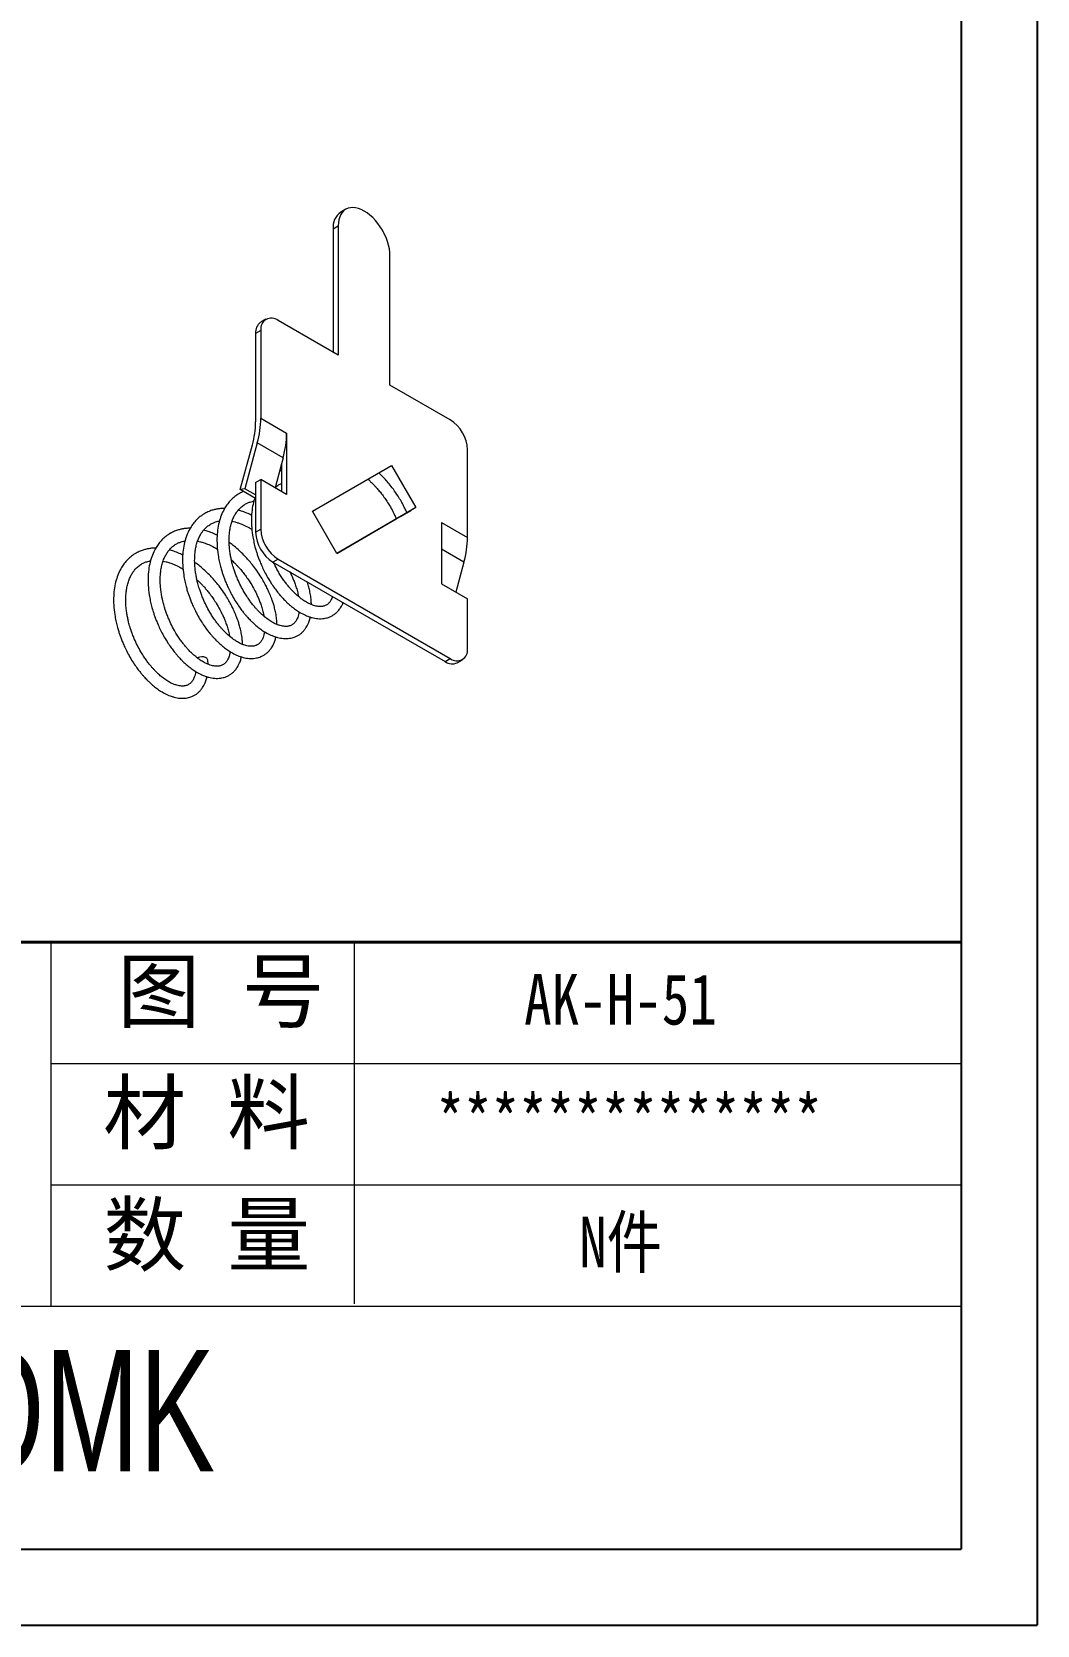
# Model space of a CAD drawing. Header units: inches. Extents: x 2412 to 2590, y 1345 to 1411.
# Drawn here: x 2483.84 to 2504.48, y 1345.48 to 1378.18 of the extents above; entities that cross this region are included whole.
import ezdxf

# ---------------------------------------------------------------- set-up
doc = ezdxf.new("R2010")
doc.units = ezdxf.units.IN
doc.layers.add('文字', color=81, linetype='Continuous')
doc.layers.add('粗实线', color=7, linetype='Continuous', lineweight=30)
doc.layers.add('细实线', color=3, linetype='Continuous', lineweight=9)
doc.styles.get("Standard").update_dxf_attribs({"font": 'txt', "bigfont": 'gbcbig.shx'})
doc.styles.add('宋体', font='', dxfattribs={"width": 0.8, "height": 3.5})
doc.styles.add('长仿宋', font='', dxfattribs={"width": 0.7, "height": 4})
doc.styles.get('宋体').set_extended_font_data('SimSun')
doc.styles.get('长仿宋').set_extended_font_data('SimSun')

msp = doc.modelspace()

# ---------------------------------------------------------------- linework, layer by layer
for p, q in [((2504.477, 1410.886), (2504.477, 1345.476)), ((2502.92, 1409.328), (2502.92, 1347.034)), ((2414.364, 1347.034), (2502.92, 1347.034)), ((2411.97, 1345.476), (2504.477, 1345.476))]:
    msp.add_line(p, q)
at = {"color": 7, "linetype": 'Continuous', "lineweight": 15}
for p, q in [((2490.289, 1374.541), (2490.183, 1374.479)), ((2490.027, 1374.136), (2490.134, 1374.197)), ((2490.027, 1374.136), (2490.027, 1371.605)), ((2490.134, 1374.197), (2490.134, 1371.543)), ((2491.194, 1370.931), (2491.194, 1373.585)), ((2488.543, 1372.054), (2488.436, 1371.992)), ((2488.436, 1371.992), (2488.436, 1370.174)), ((2488.646, 1372.283), (2488.54, 1372.221)), ((2488.543, 1372.054), (2488.543, 1370.252)), ((2490.134, 1371.543), (2488.896, 1372.258)), ((2492.432, 1370.217), (2491.194, 1370.931)), ((2488.543, 1370.252), (2489.073, 1369.946)), ((2488.118, 1368.79), (2488.369, 1369.704)), ((2488.471, 1369.746), (2488.218, 1368.804)), ((2489.001, 1369.44), (2488.471, 1369.746)), ((2489.073, 1369.946), (2489.073, 1368.685)), ((2489.001, 1369.44), (2488.967, 1369.312)), ((2492.785, 1367.803), (2492.785, 1369.604)), ((2488.967, 1369.312), (2488.835, 1368.823)), ((2488.967, 1369.18), (2488.928, 1369.166)), ((2488.967, 1369.312), (2488.967, 1368.747)), ((2489.601, 1368.343), (2491.226, 1369.282)), ((2491.226, 1369.282), (2491.726, 1368.416)), ((2488.218, 1368.804), (2488.118, 1368.79)), ((2488.436, 1368.606), (2488.118, 1368.79)), ((2488.436, 1368.678), (2488.218, 1368.804)), ((2488.436, 1368.93), (2488.543, 1368.992)), ((2488.436, 1368.93), (2488.436, 1367.91)), ((2488.543, 1368.992), (2488.543, 1367.971)), ((2489.073, 1368.685), (2488.543, 1368.992)), ((2491.726, 1368.416), (2490.101, 1367.477)), ((2491.726, 1368.416), (2491.62, 1368.354)), ((2490.101, 1367.477), (2489.601, 1368.343)), ((2491.424, 1368.241), (2490.101, 1367.477)), ((2490.101, 1367.477), (2491.324, 1368.183)), ((2491.62, 1368.354), (2491.541, 1368.309)), ((2491.541, 1368.309), (2491.62, 1368.354)), ((2492.255, 1368.109), (2492.785, 1367.803)), ((2492.255, 1368.109), (2492.255, 1366.849)), ((2488.436, 1367.91), (2488.543, 1367.971)), ((2488.896, 1367.359), (2488.79, 1367.297)), ((2488.79, 1367.297), (2492.326, 1365.256)), ((2488.896, 1367.359), (2492.432, 1365.318)), ((2492.713, 1367.297), (2492.548, 1366.68)), ((2492.255, 1366.849), (2492.785, 1366.542)), ((2492.785, 1365.522), (2492.785, 1366.542)), ((2487.459, 1365.201), (2487.456, 1365.286)), ((2492.326, 1365.256), (2492.432, 1365.318)), ((2492.576, 1365.232), (2492.682, 1365.293))]:
    msp.add_line(p, q, dxfattribs=at)
at = {"color": 8, "linetype": 'Continuous', "lineweight": 15}
msp.add_line((2492.713, 1367.297), (2492.255, 1367.561), dxfattribs=at)
at = {"color": 7, "linetype": 'Continuous', "lineweight": 15, "flags": 128}
msp.add_lwpolyline([(2491.194, 1373.585), (2491.191, 1373.655), (2491.181, 1373.729), (2491.164, 1373.804), (2491.142, 1373.881), (2491.113, 1373.958), (2491.078, 1374.034), (2491.039, 1374.108), (2490.994, 1374.179), (2490.946, 1374.247), (2490.894, 1374.31), (2490.839, 1374.368), (2490.782, 1374.42), (2490.723, 1374.465), (2490.664, 1374.503), (2490.604, 1374.534), (2490.546, 1374.556), (2490.489, 1374.57), (2490.434, 1374.576), (2490.382, 1374.572), (2490.333, 1374.561), (2490.289, 1374.541), (2490.249, 1374.512), (2490.215, 1374.476), (2490.186, 1374.433), (2490.163, 1374.382), (2490.147, 1374.326), (2490.137, 1374.264), (2490.134, 1374.197)], dxfattribs=at)
at = {"color": 7, "linetype": 'Continuous', "lineweight": 15}
for centre, radius, start, end in [((2490.394, 1374.177), 0.369, 124.916, 186.3962), ((2488.759, 1372.087), 0.219, 51.2818, 188.729), ((2488.684, 1372.018), 0.249, 125.3847, 185.9275), ((2486.643, 1370.192), 1.794, 344.1834, 359.3982), ((2486.577, 1370.272), 1.965, 344.4673, 359.4186), ((2492.021, 1369.571), 0.765, 2.4871, 57.5129), ((2487.108, 1369.966), 1.965, 344.4673, 359.4186), ((2489.201, 1367.943), 0.765, 182.4873, 237.5127), ((2489.307, 1368.004), 0.765, 182.4871, 237.5129), ((2490.82, 1367.823), 1.965, 344.4673, 359.4186), ((2492.569, 1365.488), 0.219, 231.2818, 8.729), ((2487.332, 1365.167), 0.188, 62.0411, 119.1215), ((2487.393, 1365.275), 0.0639, 9.9962, 65.5039), ((2492.472, 1365.458), 0.249, 234.0761, 294.6134)]:
    msp.add_arc(centre, radius, start, end, dxfattribs=at)
for points, knots in [([(2491.541, 1368.309), (2491.534, 1368.326), (2491.513, 1368.373), (2491.474, 1368.452), (2491.422, 1368.549), (2491.353, 1368.664), (2491.271, 1368.784), (2491.182, 1368.898), (2491.101, 1368.992), (2491.031, 1369.068), (2490.985, 1369.112), (2490.965, 1369.131)], [0, 0, 0, 0, 0.058641, 0.158715, 0.267983, 0.38705, 0.555386, 0.696055, 0.808381, 0.919615, 1, 1, 1, 1]), ([(2488.191, 1368.748), (2488.19, 1368.747), (2488.159, 1368.736), (2488.096, 1368.703), (2488.008, 1368.645), (2487.928, 1368.573), (2487.862, 1368.496), (2487.799, 1368.403), (2487.741, 1368.289), (2487.692, 1368.15), (2487.658, 1367.994), (2487.642, 1367.825), (2487.643, 1367.64), (2487.661, 1367.467), (2487.687, 1367.321), (2487.713, 1367.212), (2487.739, 1367.122), (2487.764, 1367.044), (2487.79, 1366.969), (2487.822, 1366.887), (2487.863, 1366.794), (2487.914, 1366.686), (2487.977, 1366.569), (2488.047, 1366.455), (2488.115, 1366.356), (2488.175, 1366.277), (2488.224, 1366.218), (2488.262, 1366.175), (2488.295, 1366.139), (2488.332, 1366.1), (2488.383, 1366.051), (2488.448, 1365.992), (2488.525, 1365.931), (2488.618, 1365.866), (2488.719, 1365.81), (2488.813, 1365.771), (2488.887, 1365.749), (2488.947, 1365.736), (2489.008, 1365.728), (2489.071, 1365.726), (2489.13, 1365.731), (2489.182, 1365.741), (2489.229, 1365.755), (2489.277, 1365.775), (2489.33, 1365.804), (2489.381, 1365.843), (2489.421, 1365.884), (2489.45, 1365.919), (2489.473, 1365.952), (2489.498, 1365.993), (2489.525, 1366.051), (2489.547, 1366.11), (2489.556, 1366.154), (2489.559, 1366.168)], [0, 0, 0, 0, 0.000965, 0.023585, 0.051159, 0.076388, 0.100085, 0.123178, 0.153808, 0.185846, 0.218855, 0.252525, 0.287863, 0.325101, 0.348005, 0.368175, 0.384669, 0.397555, 0.411247, 0.425913, 0.443637, 0.464441, 0.48831, 0.513785, 0.535885, 0.554159, 0.568641, 0.579403, 0.58711, 0.597238, 0.611228, 0.629134, 0.650955, 0.673474, 0.70442, 0.731842, 0.748167, 0.763926, 0.780664, 0.79841, 0.81626, 0.830884, 0.84416, 0.858769, 0.876548, 0.896374, 0.914539, 0.924979, 0.935065, 0.948491, 0.966374, 0.988704, 1, 1, 1, 1]), ([(2488.836, 1368.824), (2488.836, 1368.825), (2488.858, 1368.848), (2488.901, 1368.878), (2488.947, 1368.902), (2488.967, 1368.913)], [0, 0, 0, 0, 0.019369, 0.57306, 1, 1, 1, 1]), ([(2490.74, 1369.001), (2490.742, 1368.998), (2490.762, 1368.982), (2490.792, 1368.953), (2490.831, 1368.915), (2490.867, 1368.878), (2490.91, 1368.832), (2490.964, 1368.771), (2491.024, 1368.696), (2491.087, 1368.612), (2491.154, 1368.512), (2491.22, 1368.401), (2491.275, 1368.294), (2491.308, 1368.223), (2491.321, 1368.191), (2491.324, 1368.183)], [0, 0, 0, 0, 0.010726, 0.077819, 0.125176, 0.170079, 0.231665, 0.30996, 0.404851, 0.511613, 0.61424, 0.757654, 0.891291, 0.975029, 1, 1, 1, 1]), ([(2487.8, 1368.399), (2487.792, 1368.399), (2487.756, 1368.401), (2487.698, 1368.395), (2487.626, 1368.384), (2487.554, 1368.366), (2487.476, 1368.338), (2487.388, 1368.295), (2487.301, 1368.237), (2487.221, 1368.165), (2487.155, 1368.088), (2487.092, 1367.995), (2487.034, 1367.881), (2486.985, 1367.741), (2486.951, 1367.586), (2486.935, 1367.417), (2486.936, 1367.231), (2486.954, 1367.059), (2486.98, 1366.913), (2487.006, 1366.804), (2487.032, 1366.713), (2487.057, 1366.635), (2487.083, 1366.561), (2487.115, 1366.479), (2487.156, 1366.386), (2487.207, 1366.278), (2487.27, 1366.161), (2487.34, 1366.047), (2487.408, 1365.948), (2487.468, 1365.869), (2487.517, 1365.81), (2487.554, 1365.767), (2487.588, 1365.731), (2487.625, 1365.692), (2487.676, 1365.642), (2487.741, 1365.584), (2487.818, 1365.523), (2487.911, 1365.458), (2488.012, 1365.401), (2488.105, 1365.363), (2488.179, 1365.341), (2488.24, 1365.327), (2488.301, 1365.319), (2488.364, 1365.318), (2488.423, 1365.323), (2488.475, 1365.333), (2488.522, 1365.347), (2488.57, 1365.367), (2488.623, 1365.396), (2488.674, 1365.435), (2488.714, 1365.475), (2488.743, 1365.511), (2488.766, 1365.543), (2488.791, 1365.585), (2488.818, 1365.643), (2488.84, 1365.702), (2488.849, 1365.745), (2488.852, 1365.76)], [0, 0, 0, 0, 0.005286, 0.022652, 0.037589, 0.053065, 0.071436, 0.09246, 0.11809, 0.141539, 0.163564, 0.185028, 0.213497, 0.243276, 0.273956, 0.305251, 0.338097, 0.372708, 0.393996, 0.412743, 0.428074, 0.440051, 0.452777, 0.466409, 0.482883, 0.502219, 0.524405, 0.548082, 0.568623, 0.585608, 0.599068, 0.609072, 0.616235, 0.625649, 0.638652, 0.655295, 0.675577, 0.696507, 0.72527, 0.750758, 0.765931, 0.780578, 0.796135, 0.81263, 0.829221, 0.842813, 0.855153, 0.868731, 0.885256, 0.903684, 0.920568, 0.930271, 0.939645, 0.952125, 0.968746, 0.989501, 1, 1, 1, 1]), ([(2489.327, 1366.277), (2489.323, 1366.255), (2489.317, 1366.213), (2489.301, 1366.163), (2489.284, 1366.124), (2489.268, 1366.094), (2489.251, 1366.07), (2489.234, 1366.05), (2489.214, 1366.03), (2489.188, 1366.011), (2489.16, 1365.996), (2489.13, 1365.986), (2489.105, 1365.98), (2489.08, 1365.977), (2489.051, 1365.976), (2489.013, 1365.978), (2488.968, 1365.986), (2488.916, 1366), (2488.858, 1366.021), (2488.789, 1366.056), (2488.71, 1366.104), (2488.627, 1366.167), (2488.552, 1366.233), (2488.494, 1366.29), (2488.449, 1366.339), (2488.406, 1366.388), (2488.359, 1366.446), (2488.307, 1366.516), (2488.254, 1366.594), (2488.193, 1366.693), (2488.129, 1366.811), (2488.073, 1366.932), (2488.032, 1367.035), (2488.003, 1367.115), (2487.981, 1367.182), (2487.964, 1367.239), (2487.95, 1367.295), (2487.934, 1367.361), (2487.918, 1367.444), (2487.904, 1367.539), (2487.893, 1367.65), (2487.891, 1367.762), (2487.896, 1367.868), (2487.907, 1367.961), (2487.926, 1368.053), (2487.953, 1368.143), (2487.988, 1368.226), (2488.029, 1368.298), (2488.076, 1368.363), (2488.132, 1368.422), (2488.195, 1368.471), (2488.26, 1368.507), (2488.317, 1368.529), (2488.363, 1368.542), (2488.391, 1368.547), (2488.4, 1368.549)], [0, 0, 0, 0, 0.021447, 0.041804, 0.058502, 0.073443, 0.08679, 0.099078, 0.113722, 0.131404, 0.151753, 0.169438, 0.18275, 0.1928, 0.205756, 0.222515, 0.241575, 0.258839, 0.281258, 0.302189, 0.327408, 0.357094, 0.380282, 0.398299, 0.411172, 0.423444, 0.439904, 0.456913, 0.476316, 0.495814, 0.524708, 0.55302, 0.571379, 0.587471, 0.600871, 0.611578, 0.62126, 0.634262, 0.650804, 0.670857, 0.691745, 0.718987, 0.741336, 0.761093, 0.783479, 0.808305, 0.832507, 0.855322, 0.878209, 0.903586, 0.931843, 0.955085, 0.974892, 0.991037, 1, 1, 1, 1]), ([(2488.422, 1368.614), (2488.415, 1368.596), (2488.391, 1368.529), (2488.366, 1368.402), (2488.349, 1368.233), (2488.35, 1368.048), (2488.368, 1367.876), (2488.395, 1367.729), (2488.42, 1367.62), (2488.446, 1367.53), (2488.471, 1367.452), (2488.497, 1367.378), (2488.529, 1367.296), (2488.57, 1367.202), (2488.621, 1367.095), (2488.684, 1366.978), (2488.754, 1366.864), (2488.822, 1366.764), (2488.882, 1366.686), (2488.931, 1366.626), (2488.969, 1366.583), (2489.002, 1366.547), (2489.04, 1366.508), (2489.09, 1366.459), (2489.155, 1366.4), (2489.232, 1366.339), (2489.325, 1366.274), (2489.427, 1366.218), (2489.52, 1366.179), (2489.594, 1366.157), (2489.654, 1366.144), (2489.715, 1366.136), (2489.778, 1366.134), (2489.837, 1366.139), (2489.889, 1366.149), (2489.936, 1366.163), (2489.985, 1366.183), (2490.037, 1366.213), (2490.088, 1366.252), (2490.128, 1366.292), (2490.157, 1366.327), (2490.18, 1366.36), (2490.205, 1366.402), (2490.224, 1366.437), (2490.232, 1366.461), (2490.233, 1366.464)], [0, 0, 0, 0, 0.016389, 0.057844, 0.100129, 0.144509, 0.191274, 0.220038, 0.245369, 0.266083, 0.282265, 0.299461, 0.31788, 0.340139, 0.366266, 0.396242, 0.428234, 0.455988, 0.478938, 0.497125, 0.510641, 0.52032, 0.53304, 0.550609, 0.573096, 0.600501, 0.628782, 0.667644, 0.702083, 0.722585, 0.742375, 0.763396, 0.785683, 0.8081, 0.826465, 0.843139, 0.861485, 0.883813, 0.908712, 0.931525, 0.944636, 0.957302, 0.974164, 0.996621, 1, 1, 1, 1]), ([(2488.62, 1365.868), (2488.616, 1365.847), (2488.609, 1365.805), (2488.594, 1365.754), (2488.577, 1365.715), (2488.56, 1365.686), (2488.544, 1365.662), (2488.527, 1365.642), (2488.507, 1365.622), (2488.481, 1365.603), (2488.452, 1365.588), (2488.423, 1365.578), (2488.398, 1365.572), (2488.373, 1365.569), (2488.344, 1365.568), (2488.306, 1365.57), (2488.261, 1365.577), (2488.209, 1365.592), (2488.151, 1365.613), (2488.082, 1365.647), (2488.003, 1365.696), (2487.92, 1365.758), (2487.844, 1365.825), (2487.787, 1365.882), (2487.742, 1365.931), (2487.699, 1365.98), (2487.652, 1366.037), (2487.6, 1366.108), (2487.547, 1366.186), (2487.486, 1366.285), (2487.422, 1366.403), (2487.366, 1366.524), (2487.324, 1366.627), (2487.296, 1366.707), (2487.274, 1366.774), (2487.257, 1366.831), (2487.242, 1366.887), (2487.227, 1366.953), (2487.211, 1367.036), (2487.197, 1367.131), (2487.186, 1367.242), (2487.184, 1367.354), (2487.189, 1367.459), (2487.2, 1367.553), (2487.219, 1367.644), (2487.246, 1367.735), (2487.281, 1367.818), (2487.321, 1367.89), (2487.368, 1367.955), (2487.425, 1368.014), (2487.488, 1368.063), (2487.553, 1368.098), (2487.61, 1368.121), (2487.656, 1368.134), (2487.683, 1368.139), (2487.693, 1368.141)], [0, 0, 0, 0, 0.021447, 0.041804, 0.058502, 0.073443, 0.08679, 0.099078, 0.113722, 0.131404, 0.151753, 0.169438, 0.18275, 0.1928, 0.205756, 0.222515, 0.241575, 0.258839, 0.281258, 0.302189, 0.327408, 0.357094, 0.380282, 0.398299, 0.411172, 0.423444, 0.439904, 0.456913, 0.476316, 0.495814, 0.524708, 0.55302, 0.571379, 0.587471, 0.600871, 0.611578, 0.62126, 0.634262, 0.650804, 0.670857, 0.691745, 0.718987, 0.741336, 0.761093, 0.783479, 0.808305, 0.832507, 0.855322, 0.878209, 0.903586, 0.931843, 0.955085, 0.974892, 0.991037, 1, 1, 1, 1]), ([(2487.953, 1368.135), (2487.973, 1368.131), (2488.016, 1368.123), (2488.092, 1368.099), (2488.187, 1368.063), (2488.279, 1368.019), (2488.34, 1367.982), (2488.361, 1367.969)], [0, 0, 0, 0, 0.156538, 0.336133, 0.563463, 0.84432, 1, 1, 1, 1]), ([(2488.354, 1368.257), (2488.339, 1368.265), (2488.287, 1368.292), (2488.203, 1368.324), (2488.125, 1368.351), (2488.086, 1368.361), (2488.078, 1368.362)], [0, 0, 0, 0, 0.1647239, 0.5717408, 0.9106147, 1, 1, 1, 1]), ([(2491.424, 1368.241), (2491.436, 1368.248), (2491.46, 1368.262), (2491.493, 1368.281), (2491.52, 1368.296), (2491.538, 1368.307), (2491.54, 1368.308), (2491.541, 1368.309)], [0, 0, 0, 0, 0.191353, 0.382258, 0.584695, 0.801483, 1, 1, 1, 1]), ([(2487.093, 1367.991), (2487.085, 1367.991), (2487.049, 1367.993), (2486.991, 1367.987), (2486.919, 1367.976), (2486.847, 1367.957), (2486.769, 1367.93), (2486.681, 1367.887), (2486.594, 1367.829), (2486.514, 1367.757), (2486.448, 1367.679), (2486.385, 1367.587), (2486.327, 1367.473), (2486.278, 1367.333), (2486.244, 1367.178), (2486.227, 1367.008), (2486.228, 1366.823), (2486.246, 1366.651), (2486.273, 1366.505), (2486.299, 1366.396), (2486.325, 1366.305), (2486.35, 1366.227), (2486.376, 1366.153), (2486.408, 1366.071), (2486.448, 1365.977), (2486.5, 1365.87), (2486.563, 1365.753), (2486.633, 1365.639), (2486.701, 1365.54), (2486.761, 1365.461), (2486.81, 1365.402), (2486.847, 1365.359), (2486.881, 1365.323), (2486.918, 1365.283), (2486.969, 1365.234), (2487.034, 1365.176), (2487.111, 1365.114), (2487.204, 1365.05), (2487.305, 1364.993), (2487.398, 1364.955), (2487.472, 1364.932), (2487.533, 1364.919), (2487.594, 1364.911), (2487.657, 1364.909), (2487.716, 1364.914), (2487.767, 1364.924), (2487.815, 1364.938), (2487.863, 1364.959), (2487.916, 1364.988), (2487.967, 1365.027), (2488.007, 1365.067), (2488.036, 1365.102), (2488.059, 1365.135), (2488.084, 1365.177), (2488.111, 1365.235), (2488.133, 1365.294), (2488.142, 1365.337), (2488.145, 1365.352)], [0, 0, 0, 0, 0.005286, 0.022652, 0.037589, 0.053065, 0.071436, 0.09246, 0.11809, 0.141539, 0.163564, 0.185028, 0.213497, 0.243276, 0.273956, 0.305251, 0.338097, 0.372708, 0.393996, 0.412743, 0.428074, 0.440051, 0.452777, 0.466409, 0.482883, 0.502219, 0.524405, 0.548082, 0.568623, 0.585608, 0.599068, 0.609072, 0.616235, 0.625649, 0.638652, 0.655295, 0.675577, 0.696507, 0.72527, 0.750758, 0.765931, 0.780578, 0.796135, 0.81263, 0.829221, 0.842813, 0.855153, 0.868731, 0.885256, 0.903684, 0.920568, 0.930271, 0.939645, 0.952125, 0.968746, 0.989501, 1, 1, 1, 1]), ([(2487.912, 1365.46), (2487.909, 1365.439), (2487.902, 1365.396), (2487.886, 1365.346), (2487.87, 1365.307), (2487.853, 1365.277), (2487.837, 1365.254), (2487.82, 1365.233), (2487.8, 1365.214), (2487.774, 1365.195), (2487.745, 1365.18), (2487.716, 1365.169), (2487.69, 1365.164), (2487.666, 1365.161), (2487.637, 1365.16), (2487.599, 1365.162), (2487.554, 1365.169), (2487.502, 1365.183), (2487.444, 1365.205), (2487.375, 1365.239), (2487.296, 1365.288), (2487.213, 1365.35), (2487.137, 1365.417), (2487.08, 1365.474), (2487.035, 1365.522), (2486.992, 1365.572), (2486.945, 1365.629), (2486.893, 1365.699), (2486.84, 1365.777), (2486.779, 1365.877), (2486.715, 1365.995), (2486.659, 1366.116), (2486.617, 1366.219), (2486.588, 1366.298), (2486.567, 1366.366), (2486.55, 1366.423), (2486.535, 1366.479), (2486.52, 1366.545), (2486.504, 1366.628), (2486.49, 1366.723), (2486.479, 1366.834), (2486.477, 1366.946), (2486.482, 1367.051), (2486.493, 1367.145), (2486.512, 1367.236), (2486.539, 1367.327), (2486.574, 1367.409), (2486.614, 1367.482), (2486.661, 1367.546), (2486.718, 1367.606), (2486.781, 1367.655), (2486.845, 1367.69), (2486.903, 1367.713), (2486.949, 1367.726), (2486.976, 1367.731), (2486.986, 1367.733)], [0, 0, 0, 0, 0.021447, 0.041804, 0.058502, 0.073443, 0.08679, 0.099078, 0.113722, 0.131404, 0.151753, 0.169438, 0.18275, 0.1928, 0.205756, 0.222515, 0.241575, 0.258839, 0.281258, 0.302189, 0.327408, 0.357094, 0.380282, 0.398299, 0.411172, 0.423444, 0.439904, 0.456913, 0.476316, 0.495814, 0.524708, 0.55302, 0.571379, 0.587471, 0.600871, 0.611578, 0.62126, 0.634262, 0.650804, 0.670857, 0.691745, 0.718987, 0.741336, 0.761093, 0.783479, 0.808305, 0.832507, 0.855322, 0.878209, 0.903586, 0.931843, 0.955085, 0.974892, 0.991037, 1, 1, 1, 1]), ([(2487.245, 1367.727), (2487.266, 1367.723), (2487.309, 1367.714), (2487.385, 1367.691), (2487.48, 1367.655), (2487.572, 1367.61), (2487.633, 1367.574), (2487.654, 1367.56)], [0, 0, 0, 0, 0.156538, 0.336133, 0.563463, 0.84432, 1, 1, 1, 1]), ([(2487.647, 1367.848), (2487.632, 1367.856), (2487.58, 1367.884), (2487.495, 1367.916), (2487.418, 1367.943), (2487.379, 1367.952), (2487.371, 1367.954)], [0, 0, 0, 0, 0.1647239, 0.5717408, 0.9106147, 1, 1, 1, 1]), ([(2486.386, 1367.583), (2486.378, 1367.583), (2486.342, 1367.585), (2486.284, 1367.578), (2486.212, 1367.567), (2486.14, 1367.549), (2486.062, 1367.522), (2485.974, 1367.479), (2485.887, 1367.42), (2485.807, 1367.349), (2485.74, 1367.271), (2485.678, 1367.178), (2485.62, 1367.064), (2485.57, 1366.925), (2485.537, 1366.77), (2485.52, 1366.6), (2485.521, 1366.415), (2485.539, 1366.243), (2485.566, 1366.096), (2485.592, 1365.987), (2485.618, 1365.897), (2485.643, 1365.819), (2485.669, 1365.745), (2485.701, 1365.663), (2485.741, 1365.569), (2485.793, 1365.462), (2485.856, 1365.345), (2485.926, 1365.231), (2485.994, 1365.131), (2486.054, 1365.053), (2486.102, 1364.994), (2486.14, 1364.951), (2486.174, 1364.914), (2486.211, 1364.875), (2486.261, 1364.826), (2486.327, 1364.767), (2486.404, 1364.706), (2486.497, 1364.642), (2486.598, 1364.585), (2486.691, 1364.546), (2486.765, 1364.524), (2486.825, 1364.511), (2486.887, 1364.503), (2486.95, 1364.501), (2487.008, 1364.506), (2487.06, 1364.516), (2487.107, 1364.53), (2487.156, 1364.55), (2487.209, 1364.58), (2487.26, 1364.619), (2487.3, 1364.659), (2487.329, 1364.694), (2487.352, 1364.727), (2487.377, 1364.768), (2487.404, 1364.826), (2487.426, 1364.886), (2487.435, 1364.929), (2487.438, 1364.944)], [0, 0, 0, 0, 0.0052858, 0.0226517, 0.0375886, 0.0530652, 0.0714364, 0.0924602, 0.1180899, 0.1415392, 0.1635641, 0.1850283, 0.2134974, 0.2432755, 0.2739563, 0.3052514, 0.338097, 0.3727079, 0.3939965, 0.4127433, 0.4280741, 0.4400507, 0.4527771, 0.4664091, 0.4828825, 0.5022194, 0.5244045, 0.5480824, 0.568623, 0.5856083, 0.5990685, 0.6090717, 0.6162348, 0.6256489, 0.6386517, 0.6552945, 0.6755766, 0.6965073, 0.7252695, 0.7507577, 0.7659314, 0.7805781, 0.7961355, 0.8126297, 0.8292209, 0.842813, 0.8551532, 0.8687313, 0.8852559, 0.9036835, 0.9205677, 0.9302713, 0.9396451, 0.9521246, 0.9687456, 0.989501, 1, 1, 1, 1]), ([(2486.94, 1367.44), (2486.925, 1367.448), (2486.872, 1367.476), (2486.788, 1367.508), (2486.711, 1367.535), (2486.672, 1367.544), (2486.664, 1367.546)], [0, 0, 0, 0, 0.164724, 0.571741, 0.910615, 1, 1, 1, 1]), ([(2488.874, 1366.017), (2488.873, 1366.045), (2488.872, 1366.112), (2488.857, 1366.215), (2488.835, 1366.321), (2488.81, 1366.414), (2488.785, 1366.492), (2488.762, 1366.556), (2488.74, 1366.612), (2488.717, 1366.669), (2488.686, 1366.737), (2488.645, 1366.819), (2488.593, 1366.916), (2488.524, 1367.031), (2488.442, 1367.151), (2488.354, 1367.265), (2488.273, 1367.359), (2488.191, 1367.446), (2488.099, 1367.536), (2488.006, 1367.616), (2487.936, 1367.672), (2487.901, 1367.695), (2487.894, 1367.7)], [0, 0, 0, 0, 0.051041, 0.119155, 0.179013, 0.230239, 0.27263, 0.306106, 0.333962, 0.364166, 0.397025, 0.44485, 0.497068, 0.553969, 0.634415, 0.701639, 0.755319, 0.808476, 0.8694, 0.937446, 0.986812, 1, 1, 1, 1]), ([(2487.205, 1365.052), (2487.202, 1365.03), (2487.195, 1364.988), (2487.179, 1364.938), (2487.163, 1364.899), (2487.146, 1364.869), (2487.13, 1364.846), (2487.113, 1364.825), (2487.092, 1364.806), (2487.067, 1364.787), (2487.038, 1364.771), (2487.009, 1364.761), (2486.983, 1364.756), (2486.959, 1364.753), (2486.93, 1364.751), (2486.892, 1364.754), (2486.847, 1364.761), (2486.795, 1364.775), (2486.737, 1364.797), (2486.668, 1364.831), (2486.589, 1364.879), (2486.506, 1364.942), (2486.43, 1365.009), (2486.373, 1365.066), (2486.328, 1365.114), (2486.285, 1365.164), (2486.238, 1365.221), (2486.186, 1365.291), (2486.133, 1365.369), (2486.072, 1365.469), (2486.008, 1365.586), (2485.952, 1365.708), (2485.91, 1365.811), (2485.881, 1365.89), (2485.86, 1365.958), (2485.843, 1366.014), (2485.828, 1366.07), (2485.813, 1366.136), (2485.796, 1366.219), (2485.782, 1366.315), (2485.772, 1366.426), (2485.769, 1366.538), (2485.775, 1366.643), (2485.786, 1366.736), (2485.805, 1366.828), (2485.832, 1366.918), (2485.867, 1367.001), (2485.907, 1367.073), (2485.954, 1367.138), (2486.01, 1367.198), (2486.074, 1367.246), (2486.138, 1367.282), (2486.196, 1367.305), (2486.242, 1367.318), (2486.269, 1367.323), (2486.279, 1367.324)], [0, 0, 0, 0, 0.0214471, 0.0418039, 0.0585017, 0.0734429, 0.0867897, 0.0990785, 0.1137221, 0.1314044, 0.1517527, 0.1694382, 0.1827495, 0.1928003, 0.2057561, 0.222515, 0.2415754, 0.2588387, 0.2812578, 0.3021888, 0.3274085, 0.3570943, 0.3802816, 0.3982987, 0.4111719, 0.4234441, 0.4399042, 0.4569126, 0.476316, 0.495814, 0.5247077, 0.5530198, 0.5713793, 0.5874715, 0.6008712, 0.6115783, 0.6212601, 0.6342624, 0.6508042, 0.6708574, 0.6917451, 0.7189866, 0.7413357, 0.7610933, 0.7834787, 0.8083052, 0.8325066, 0.855322, 0.8782087, 0.9035856, 0.9318426, 0.9550853, 0.9748917, 0.9910371, 1, 1, 1, 1]), ([(2486.538, 1367.319), (2486.559, 1367.315), (2486.602, 1367.306), (2486.678, 1367.283), (2486.773, 1367.247), (2486.865, 1367.202), (2486.926, 1367.165), (2486.947, 1367.152)], [0, 0, 0, 0, 0.156538, 0.336133, 0.563463, 0.84432, 1, 1, 1, 1]), ([(2488.166, 1365.609), (2488.166, 1365.637), (2488.165, 1365.703), (2488.15, 1365.806), (2488.128, 1365.913), (2488.103, 1366.006), (2488.078, 1366.084), (2488.055, 1366.148), (2488.033, 1366.204), (2488.01, 1366.26), (2487.979, 1366.329), (2487.938, 1366.411), (2487.886, 1366.508), (2487.817, 1366.623), (2487.735, 1366.743), (2487.647, 1366.857), (2487.566, 1366.951), (2487.484, 1367.038), (2487.392, 1367.127), (2487.299, 1367.208), (2487.229, 1367.263), (2487.194, 1367.287), (2487.187, 1367.292)], [0, 0, 0, 0, 0.051041, 0.119155, 0.179013, 0.230239, 0.27263, 0.306106, 0.333962, 0.364166, 0.397025, 0.44485, 0.497068, 0.553969, 0.634415, 0.701639, 0.755319, 0.808476, 0.8694, 0.937446, 0.986812, 1, 1, 1, 1]), ([(2487.939, 1367.343), (2487.949, 1367.334), (2487.97, 1367.314), (2488.002, 1367.282), (2488.039, 1367.245), (2488.082, 1367.199), (2488.135, 1367.138), (2488.196, 1367.063), (2488.258, 1366.979), (2488.326, 1366.879), (2488.391, 1366.768), (2488.446, 1366.662), (2488.487, 1366.572), (2488.52, 1366.494), (2488.552, 1366.407), (2488.581, 1366.309), (2488.6, 1366.234), (2488.606, 1366.193), (2488.607, 1366.185)], [0, 0, 0, 0, 0.029184, 0.063202, 0.095457, 0.139696, 0.195938, 0.2641, 0.34079, 0.41451, 0.517528, 0.613523, 0.673674, 0.734507, 0.805903, 0.888102, 0.980624, 1, 1, 1, 1]), ([(2490.013, 1366.591), (2490.011, 1366.584), (2490.004, 1366.561), (2489.991, 1366.532), (2489.975, 1366.502), (2489.958, 1366.478), (2489.941, 1366.458), (2489.921, 1366.438), (2489.896, 1366.42), (2489.867, 1366.404), (2489.837, 1366.394), (2489.812, 1366.389), (2489.787, 1366.385), (2489.758, 1366.384), (2489.72, 1366.386), (2489.676, 1366.394), (2489.623, 1366.408), (2489.565, 1366.43), (2489.496, 1366.464), (2489.417, 1366.512), (2489.334, 1366.575), (2489.259, 1366.642), (2489.202, 1366.698), (2489.156, 1366.747), (2489.113, 1366.796), (2489.067, 1366.854), (2489.014, 1366.924), (2488.961, 1367.002), (2488.901, 1367.101), (2488.848, 1367.197), (2488.817, 1367.266), (2488.806, 1367.288)], [0, 0, 0, 0, 0.017121, 0.050156, 0.079716, 0.106122, 0.130435, 0.159406, 0.194389, 0.234646, 0.269636, 0.295971, 0.315856, 0.341488, 0.374644, 0.412354, 0.446508, 0.490862, 0.532273, 0.582168, 0.640899, 0.686773, 0.722419, 0.747887, 0.772167, 0.804732, 0.838382, 0.87677, 0.915345, 0.972509, 1, 1, 1, 1]), ([(2489.138, 1367.096), (2489.146, 1367.082), (2489.166, 1367.044), (2489.194, 1366.98), (2489.227, 1366.902), (2489.259, 1366.815), (2489.288, 1366.718), (2489.307, 1366.642), (2489.313, 1366.601), (2489.314, 1366.594)], [0, 0, 0, 0, 0.079749, 0.222978, 0.367829, 0.537832, 0.733556, 0.953864, 1, 1, 1, 1]), ([(2487.232, 1366.935), (2487.242, 1366.925), (2487.263, 1366.906), (2487.295, 1366.874), (2487.332, 1366.837), (2487.375, 1366.791), (2487.428, 1366.73), (2487.489, 1366.655), (2487.551, 1366.571), (2487.618, 1366.471), (2487.684, 1366.36), (2487.739, 1366.253), (2487.78, 1366.164), (2487.813, 1366.085), (2487.845, 1365.999), (2487.874, 1365.901), (2487.893, 1365.825), (2487.899, 1365.784), (2487.9, 1365.777)], [0, 0, 0, 0, 0.029184, 0.063202, 0.095457, 0.139696, 0.195938, 0.2641, 0.34079, 0.41451, 0.517528, 0.613523, 0.673674, 0.734507, 0.805903, 0.888102, 0.980624, 1, 1, 1, 1]), ([(2489.581, 1366.425), (2489.58, 1366.454), (2489.579, 1366.52), (2489.564, 1366.623), (2489.542, 1366.729), (2489.519, 1366.817), (2489.502, 1366.87), (2489.495, 1366.891)], [0, 0, 0, 0, 0.19305, 0.450675, 0.677072, 0.870819, 1, 1, 1, 1])]:
    msp.add_open_spline(points, degree=3, knots=knots, dxfattribs=at)
at = {"layer": '粗实线', "color": 7, "lineweight": 40}
msp.add_line((2502.92, 1359.493), (2465.543, 1359.493), dxfattribs=at)
at = {"layer": '细实线', "color": 7}
for p, q in [((2484.232, 1359.493), (2484.232, 1352.017)), ((2490.461, 1359.493), (2490.461, 1352.07)), ((2502.92, 1357.001), (2484.232, 1357.001)), ((2502.92, 1354.509), (2484.232, 1354.509)), ((2502.92, 1352.017), (2446.855, 1352.017))]:
    msp.add_line(p, q, dxfattribs=at)

# ---------------------------------------------------------------- texts
at = {"layer": '文字', "color": 0, "char_height": 0.93442, "width": 10.80293, "attachment_point": 1, "style": '宋体'}
for s, insert in [('{\\H1.111x;AK-H-51}', (2493.948, 1358.842)), ('{\\H1.111x;**************}', (2492.15, 1356.35)), ('{\\H1.111x;N件}', (2495.078, 1353.858))]:
    msp.add_mtext(s, dxfattribs=dict(at, insert=insert))
at = {"layer": '粗实线', "insert": (2479.309, 1351.125), "char_height": 2.49178, "width": 27.94289, "attachment_point": 1, "style": '长仿宋'}
msp.add_mtext('{\\fSTXinwei|b0|i0|c134|p2;SZOMK}', dxfattribs=at)
at = {"layer": '细实线', "color": 7, "char_height": 1.24589, "attachment_point": 1}
for s, insert, width in [('{\\fSimSun|b0|i0|c134|p54;图 号}', (2485.602, 1359.115), 6.22946), ('{\\fSimSun|b0|i0|c134|p54;材 料   }', (2485.306, 1356.623), 6.22946), ('{\\fSimSun|b0|i0|c134|p54;数 量}', (2485.312, 1354.119), 5.6291)]:
    msp.add_mtext(s, dxfattribs=dict(at, insert=insert, width=width))

doc.saveas('drawing.dxf')
